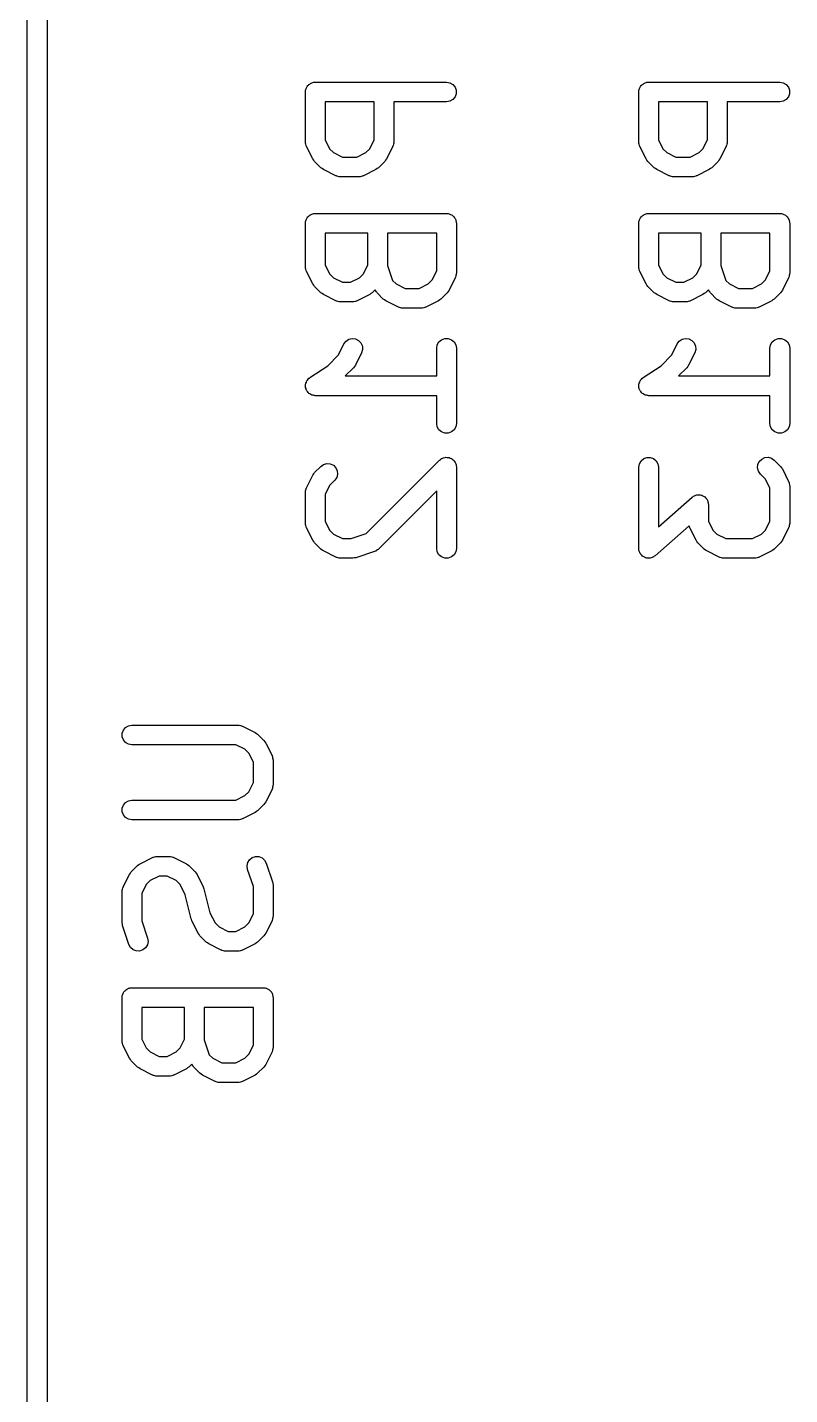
# Model space of a CAD drawing. Extents: x 25 to 326, y -201 to -21.
# Drawn here: x 27.86 to 33.67, y -44.4 to -33.99 of the extents above; entities that cross this region are included whole.
import ezdxf

# ---------------------------------------------------------------- set-up
doc = ezdxf.new("R2010")
doc.units = 0
doc.header["$MEASUREMENT"] = 0
doc.layers.add('BLACK', color=7, linetype='CONTINUOUS')

msp = doc.modelspace()

# ---------------------------------------------------------------- linework, layer by layer
at = {"layer": 'Black'}
for p, q in [((27.865, -52.067), (27.865, -29.207)), ((28.015, -29.282), (28.015, -51.992)), ((29.9855, -34.4647), (29.9878, -34.4585)), ((29.9855, -34.4713), (29.9855, -34.4647)), ((29.9878, -34.4585), (29.9889, -34.4521)), ((29.9889, -34.4521), (29.9922, -34.4464)), ((29.9922, -34.4464), (29.9944, -34.4402)), ((29.9944, -34.4402), (29.9986, -34.4352)), ((29.9986, -34.4352), (30.0019, -34.4295)), ((30.0019, -34.4295), (30.007, -34.4253)), ((30.007, -34.4253), (30.0112, -34.4203)), ((30.0112, -34.4203), (30.0169, -34.417)), ((30.0169, -34.417), (30.0219, -34.4128)), ((30.0219, -34.4128), (30.028, -34.4105)), ((30.028, -34.4105), (30.0337, -34.4072)), ((30.0337, -34.4072), (30.0402, -34.4061)), ((30.0402, -34.4061), (30.0464, -34.4039)), ((30.0464, -34.4039), (30.0529, -34.4039)), ((30.0529, -34.4039), (30.0594, -34.4027)), ((30.0594, -34.4027), (31.0594, -34.4027)), ((31.0594, -34.4027), (31.085, -34.4072)), ((31.085, -34.4072), (31.1076, -34.4203)), ((31.1076, -34.4203), (31.1243, -34.4402)), ((31.1243, -34.4402), (31.1332, -34.4647)), ((31.1332, -34.4647), (31.1332, -34.4907)), ((32.5255, -34.4647), (32.5278, -34.4585)), ((32.5255, -34.4713), (32.5255, -34.4647)), ((32.5278, -34.4585), (32.5289, -34.4521)), ((32.5289, -34.4521), (32.5322, -34.4464)), ((32.5322, -34.4464), (32.5344, -34.4402)), ((32.5344, -34.4402), (32.5386, -34.4352)), ((32.5386, -34.4352), (32.5419, -34.4295)), ((32.5419, -34.4295), (32.547, -34.4253)), ((32.547, -34.4253), (32.5512, -34.4203)), ((32.5512, -34.4203), (32.5569, -34.417)), ((32.5569, -34.417), (32.5619, -34.4128)), ((32.5619, -34.4128), (32.568, -34.4105)), ((32.568, -34.4105), (32.5737, -34.4072)), ((32.5737, -34.4072), (32.5802, -34.4061)), ((32.5802, -34.4061), (32.5864, -34.4039)), ((32.5864, -34.4039), (32.5929, -34.4039)), ((32.5929, -34.4039), (32.5994, -34.4027)), ((32.5994, -34.4027), (33.5994, -34.4027)), ((33.5994, -34.4027), (33.625, -34.4072)), ((33.625, -34.4072), (33.6476, -34.4203)), ((33.6476, -34.4203), (33.6643, -34.4402)), ((33.6643, -34.4402), (33.6732, -34.4647)), ((33.6732, -34.4647), (33.6732, -34.4907)), ((29.9844, -34.4777), (29.9855, -34.4713)), ((29.9844, -34.8587), (29.9844, -34.4777)), ((30.1344, -34.5527), (30.1344, -34.841)), ((30.5082, -34.5527), (30.1344, -34.5527)), ((30.5082, -34.841), (30.5082, -34.5527)), ((31.0594, -34.5527), (30.6582, -34.5527)), ((30.6582, -34.5527), (30.6582, -34.8587)), ((31.085, -34.5482), (31.0594, -34.5527)), ((31.1076, -34.5352), (31.085, -34.5482)), ((31.1243, -34.5152), (31.1076, -34.5352)), ((31.1332, -34.4907), (31.1243, -34.5152)), ((32.5244, -34.4777), (32.5255, -34.4713)), ((32.5244, -34.8587), (32.5244, -34.4777)), ((32.6744, -34.5527), (32.6744, -34.841)), ((33.0482, -34.5527), (32.6744, -34.5527)), ((33.0482, -34.841), (33.0482, -34.5527)), ((33.5994, -34.5527), (33.1982, -34.5527)), ((33.1982, -34.5527), (33.1982, -34.8587)), ((33.625, -34.5482), (33.5994, -34.5527)), ((33.6476, -34.5352), (33.625, -34.5482)), ((33.6643, -34.5152), (33.6476, -34.5352)), ((33.6732, -34.4907), (33.6643, -34.5152)), ((29.9851, -34.8629), (29.9844, -34.8587)), ((29.9849, -34.8672), (29.9851, -34.8629)), ((29.9874, -34.8757), (29.9849, -34.8672)), ((29.9889, -34.8843), (29.9874, -34.8757)), ((29.9911, -34.8881), (29.9889, -34.8843)), ((30.1344, -34.841), (30.1686, -34.9095)), ((30.4739, -34.9095), (30.5082, -34.841)), ((30.6537, -34.8843), (30.6515, -34.8881)), ((30.6552, -34.8757), (30.6537, -34.8843)), ((30.6577, -34.8672), (30.6552, -34.8757)), ((30.6582, -34.8587), (30.6574, -34.8629)), ((30.6574, -34.8629), (30.6577, -34.8672)), ((32.5251, -34.8629), (32.5244, -34.8587)), ((32.5249, -34.8672), (32.5251, -34.8629)), ((32.5274, -34.8757), (32.5249, -34.8672)), ((32.5289, -34.8843), (32.5274, -34.8757)), ((32.5311, -34.8881), (32.5289, -34.8843)), ((32.6744, -34.841), (32.7086, -34.9095)), ((33.0139, -34.9095), (33.0482, -34.841)), ((33.1937, -34.8843), (33.1915, -34.8881)), ((33.1952, -34.8757), (33.1937, -34.8843)), ((33.1977, -34.8672), (33.1952, -34.8757)), ((33.1982, -34.8587), (33.1974, -34.8629)), ((33.1974, -34.8629), (33.1977, -34.8672)), ((29.9923, -34.8922), (29.9911, -34.8881)), ((30.0399, -34.9874), (29.9923, -34.8922)), ((30.0471, -34.9971), (30.0399, -34.9874)), ((30.1686, -34.9095), (30.199, -34.9399)), ((30.199, -34.9399), (30.2676, -34.9741)), ((30.2676, -34.9741), (30.375, -34.9741)), ((30.375, -34.9741), (30.4435, -34.9399)), ((30.4435, -34.9399), (30.4739, -34.9095)), ((30.6027, -34.9874), (30.5955, -34.9971)), ((30.6503, -34.8922), (30.6027, -34.9874)), ((30.6515, -34.8881), (30.6503, -34.8922)), ((32.5323, -34.8922), (32.5311, -34.8881)), ((32.5799, -34.9874), (32.5323, -34.8922)), ((32.5871, -34.9971), (32.5799, -34.9874)), ((32.7086, -34.9095), (32.739, -34.9399)), ((32.739, -34.9399), (32.8076, -34.9741)), ((32.8076, -34.9741), (32.915, -34.9741)), ((32.915, -34.9741), (32.9835, -34.9399)), ((32.9835, -34.9399), (33.0139, -34.9095)), ((33.1427, -34.9874), (33.1355, -34.9971)), ((33.1903, -34.8922), (33.1427, -34.9874)), ((33.1915, -34.8881), (33.1903, -34.8922)), ((30.054, -35.0069), (30.0471, -34.9971)), ((30.1016, -35.0546), (30.054, -35.0069)), ((30.1114, -35.0614), (30.1016, -35.0546)), ((30.1211, -35.0686), (30.1114, -35.0614)), ((30.2163, -35.1162), (30.1211, -35.0686)), ((30.5215, -35.0686), (30.4263, -35.1162)), ((30.5312, -35.0614), (30.5215, -35.0686)), ((30.541, -35.0546), (30.5312, -35.0614)), ((30.5886, -35.0069), (30.541, -35.0546)), ((30.5955, -34.9971), (30.5886, -35.0069)), ((32.594, -35.0069), (32.5871, -34.9971)), ((32.6416, -35.0546), (32.594, -35.0069)), ((32.6514, -35.0614), (32.6416, -35.0546)), ((32.6611, -35.0686), (32.6514, -35.0614)), ((32.7563, -35.1162), (32.6611, -35.0686)), ((33.0615, -35.0686), (32.9663, -35.1162)), ((33.0712, -35.0614), (33.0615, -35.0686)), ((33.081, -35.0546), (33.0712, -35.0614)), ((33.1286, -35.0069), (33.081, -35.0546)), ((33.1355, -34.9971), (33.1286, -35.0069)), ((30.2205, -35.1175), (30.2163, -35.1162)), ((30.2242, -35.1196), (30.2205, -35.1175)), ((30.2329, -35.1211), (30.2242, -35.1196)), ((30.2413, -35.1237), (30.2329, -35.1211)), ((30.2456, -35.1234), (30.2413, -35.1237)), ((30.2499, -35.1241), (30.2456, -35.1234)), ((30.3927, -35.1241), (30.2499, -35.1241)), ((30.397, -35.1234), (30.3927, -35.1241)), ((30.4013, -35.1237), (30.397, -35.1234)), ((30.4097, -35.1211), (30.4013, -35.1237)), ((30.4184, -35.1196), (30.4097, -35.1211)), ((30.4221, -35.1175), (30.4184, -35.1196)), ((30.4263, -35.1162), (30.4221, -35.1175)), ((32.7605, -35.1175), (32.7563, -35.1162)), ((32.7642, -35.1196), (32.7605, -35.1175)), ((32.7729, -35.1211), (32.7642, -35.1196)), ((32.7813, -35.1237), (32.7729, -35.1211)), ((32.7856, -35.1234), (32.7813, -35.1237)), ((32.7899, -35.1241), (32.7856, -35.1234)), ((32.9327, -35.1241), (32.7899, -35.1241)), ((32.937, -35.1234), (32.9327, -35.1241)), ((32.9413, -35.1237), (32.937, -35.1234)), ((32.9497, -35.1211), (32.9413, -35.1237)), ((32.9584, -35.1196), (32.9497, -35.1211)), ((32.9621, -35.1175), (32.9584, -35.1196)), ((32.9663, -35.1162), (32.9621, -35.1175)), ((30.028, -35.4105), (30.0337, -35.4072)), ((30.0337, -35.4072), (30.0402, -35.4061)), ((30.0402, -35.4061), (30.0464, -35.4039)), ((30.0464, -35.4039), (30.0529, -35.4039)), ((30.0529, -35.4039), (30.0594, -35.4027)), ((30.0594, -35.4027), (31.0594, -35.4027)), ((31.0594, -35.4027), (31.0658, -35.4039)), ((31.0658, -35.4039), (31.0724, -35.4039)), ((31.0724, -35.4039), (31.0786, -35.4061)), ((31.0786, -35.4061), (31.085, -35.4072)), ((31.085, -35.4072), (31.0907, -35.4105)), ((32.568, -35.4105), (32.5737, -35.4072)), ((32.5737, -35.4072), (32.5802, -35.4061)), ((32.5802, -35.4061), (32.5864, -35.4039)), ((32.5864, -35.4039), (32.5929, -35.4039)), ((32.5929, -35.4039), (32.5994, -35.4027)), ((32.5994, -35.4027), (33.5994, -35.4027)), ((33.5994, -35.4027), (33.6058, -35.4039)), ((33.6058, -35.4039), (33.6124, -35.4039)), ((33.6124, -35.4039), (33.6186, -35.4061)), ((33.6186, -35.4061), (33.625, -35.4072)), ((33.625, -35.4072), (33.6307, -35.4105)), ((29.9844, -35.4777), (29.9855, -35.4713)), ((29.9844, -35.811), (29.9844, -35.4777)), ((29.9855, -35.4647), (29.9878, -35.4585)), ((29.9855, -35.4713), (29.9855, -35.4647)), ((29.9878, -35.4585), (29.9889, -35.4521)), ((29.9889, -35.4521), (29.9922, -35.4464)), ((29.9922, -35.4464), (29.9944, -35.4402)), ((29.9944, -35.4402), (29.9986, -35.4352)), ((29.9986, -35.4352), (30.0019, -35.4295)), ((30.0019, -35.4295), (30.007, -35.4253)), ((30.007, -35.4253), (30.0112, -35.4203)), ((30.0112, -35.4203), (30.0169, -35.417)), ((30.0169, -35.417), (30.0219, -35.4128)), ((30.0219, -35.4128), (30.028, -35.4105)), ((31.0907, -35.4105), (31.0969, -35.4128)), ((31.0969, -35.4128), (31.1019, -35.417)), ((31.1019, -35.417), (31.1076, -35.4203)), ((31.1076, -35.4203), (31.1118, -35.4253)), ((31.1118, -35.4253), (31.1168, -35.4295)), ((31.1168, -35.4295), (31.1201, -35.4352)), ((31.1201, -35.4352), (31.1243, -35.4402)), ((31.1243, -35.4402), (31.1266, -35.4464)), ((31.1266, -35.4464), (31.1299, -35.4521)), ((31.1299, -35.4521), (31.131, -35.4585)), ((31.131, -35.4585), (31.1332, -35.4647)), ((31.1332, -35.4647), (31.1332, -35.4713)), ((31.1332, -35.4713), (31.1344, -35.4777)), ((31.1344, -35.4777), (31.1344, -35.8587)), ((32.5244, -35.4777), (32.5255, -35.4713)), ((32.5244, -35.811), (32.5244, -35.4777)), ((32.5255, -35.4647), (32.5278, -35.4585)), ((32.5255, -35.4713), (32.5255, -35.4647)), ((32.5278, -35.4585), (32.5289, -35.4521)), ((32.5289, -35.4521), (32.5322, -35.4464)), ((32.5322, -35.4464), (32.5344, -35.4402)), ((32.5344, -35.4402), (32.5386, -35.4352)), ((32.5386, -35.4352), (32.5419, -35.4295)), ((32.5419, -35.4295), (32.547, -35.4253)), ((32.547, -35.4253), (32.5512, -35.4203)), ((32.5512, -35.4203), (32.5569, -35.417)), ((32.5569, -35.417), (32.5619, -35.4128)), ((32.5619, -35.4128), (32.568, -35.4105)), ((33.6307, -35.4105), (33.6369, -35.4128)), ((33.6369, -35.4128), (33.6419, -35.417)), ((33.6419, -35.417), (33.6476, -35.4203)), ((33.6476, -35.4203), (33.6518, -35.4253)), ((33.6518, -35.4253), (33.6568, -35.4295)), ((33.6568, -35.4295), (33.6601, -35.4352)), ((33.6601, -35.4352), (33.6643, -35.4402)), ((33.6643, -35.4402), (33.6666, -35.4464)), ((33.6666, -35.4464), (33.6699, -35.4521)), ((33.6699, -35.4521), (33.671, -35.4585)), ((33.671, -35.4585), (33.6732, -35.4647)), ((33.6732, -35.4647), (33.6732, -35.4713)), ((33.6732, -35.4713), (33.6744, -35.4777)), ((33.6744, -35.4777), (33.6744, -35.8587)), ((30.1344, -35.5527), (30.1344, -35.7933)), ((30.4606, -35.5527), (30.1344, -35.5527)), ((30.4606, -35.7933), (30.4606, -35.5527)), ((30.6106, -35.5527), (30.6106, -35.7989)), ((30.9844, -35.5527), (30.6106, -35.5527)), ((30.9844, -35.841), (30.9844, -35.5527)), ((32.6744, -35.5527), (32.6744, -35.7933)), ((33.0006, -35.5527), (32.6744, -35.5527)), ((33.0006, -35.7933), (33.0006, -35.5527)), ((33.1506, -35.5527), (33.1506, -35.7989)), ((33.5244, -35.5527), (33.1506, -35.5527)), ((33.5244, -35.841), (33.5244, -35.5527)), ((29.9851, -35.8153), (29.9844, -35.811)), ((29.9849, -35.8196), (29.9851, -35.8153)), ((29.9874, -35.828), (29.9849, -35.8196)), ((30.1344, -35.7933), (30.1686, -35.8619)), ((30.4263, -35.8619), (30.4606, -35.7933)), ((30.6106, -35.7989), (30.6487, -35.9134)), ((32.5251, -35.8153), (32.5244, -35.811)), ((32.5249, -35.8196), (32.5251, -35.8153)), ((32.5274, -35.828), (32.5249, -35.8196)), ((32.6744, -35.7933), (32.7086, -35.8619)), ((32.9663, -35.8619), (33.0006, -35.7933)), ((33.1506, -35.7989), (33.1887, -35.9134)), ((29.9889, -35.8367), (29.9874, -35.828)), ((29.9911, -35.8404), (29.9889, -35.8367)), ((29.9923, -35.8446), (29.9911, -35.8404)), ((30.0399, -35.9398), (29.9923, -35.8446)), ((30.1686, -35.8619), (30.199, -35.8923)), ((30.199, -35.8923), (30.2676, -35.9265)), ((30.2676, -35.9265), (30.3274, -35.9265)), ((30.3274, -35.9265), (30.3959, -35.8923)), ((30.3959, -35.8923), (30.4263, -35.8619)), ((30.6487, -35.9134), (30.6752, -35.9399)), ((30.9197, -35.9399), (30.9501, -35.9095)), ((30.9501, -35.9095), (30.9844, -35.841)), ((31.1265, -35.8922), (31.0788, -35.9874)), ((31.1277, -35.8881), (31.1265, -35.8922)), ((31.1299, -35.8843), (31.1277, -35.8881)), ((31.1314, -35.8757), (31.1299, -35.8843)), ((31.1339, -35.8672), (31.1314, -35.8757)), ((31.1344, -35.8587), (31.1336, -35.8629)), ((31.1336, -35.8629), (31.1339, -35.8672)), ((32.5289, -35.8367), (32.5274, -35.828)), ((32.5311, -35.8404), (32.5289, -35.8367)), ((32.5323, -35.8446), (32.5311, -35.8404)), ((32.5799, -35.9398), (32.5323, -35.8446)), ((32.7086, -35.8619), (32.739, -35.8923)), ((32.739, -35.8923), (32.8076, -35.9265)), ((32.8076, -35.9265), (32.8674, -35.9265)), ((32.8674, -35.9265), (32.9359, -35.8923)), ((32.9359, -35.8923), (32.9663, -35.8619)), ((33.1887, -35.9134), (33.2152, -35.9399)), ((33.4597, -35.9399), (33.4901, -35.9095)), ((33.4901, -35.9095), (33.5244, -35.841)), ((33.6665, -35.8922), (33.6188, -35.9874)), ((33.6677, -35.8881), (33.6665, -35.8922)), ((33.6699, -35.8843), (33.6677, -35.8881)), ((33.6714, -35.8757), (33.6699, -35.8843)), ((33.6739, -35.8672), (33.6714, -35.8757)), ((33.6744, -35.8587), (33.6736, -35.8629)), ((33.6736, -35.8629), (33.6739, -35.8672)), ((30.0471, -35.9495), (30.0399, -35.9398)), ((30.054, -35.9593), (30.0471, -35.9495)), ((30.1016, -36.0069), (30.054, -35.9593)), ((30.1114, -36.0138), (30.1016, -36.0069)), ((30.1211, -36.021), (30.1114, -36.0138)), ((30.2163, -36.0686), (30.1211, -36.021)), ((30.4739, -36.021), (30.3786, -36.0686)), ((30.4835, -36.0138), (30.4739, -36.021)), ((30.4934, -36.0069), (30.4835, -36.0138)), ((30.5151, -35.9852), (30.4934, -36.0069)), ((30.5152, -35.9856), (30.5151, -35.9852)), ((30.5203, -35.9928), (30.5152, -35.9856)), ((30.5244, -36.0005), (30.5203, -35.9928)), ((30.5277, -36.0034), (30.5244, -36.0005)), ((30.5302, -36.0069), (30.5277, -36.0034)), ((30.5778, -36.0546), (30.5302, -36.0069)), ((30.6752, -35.9399), (30.7438, -35.9741)), ((30.7438, -35.9741), (30.8512, -35.9741)), ((30.8512, -35.9741), (30.9197, -35.9399)), ((31.0648, -36.0069), (31.0172, -36.0546)), ((31.0717, -35.9971), (31.0648, -36.0069)), ((31.0788, -35.9874), (31.0717, -35.9971)), ((32.5871, -35.9495), (32.5799, -35.9398)), ((32.594, -35.9593), (32.5871, -35.9495)), ((32.6416, -36.0069), (32.594, -35.9593)), ((32.6514, -36.0138), (32.6416, -36.0069)), ((32.6611, -36.021), (32.6514, -36.0138)), ((32.7563, -36.0686), (32.6611, -36.021)), ((33.0139, -36.021), (32.9186, -36.0686)), ((33.0235, -36.0138), (33.0139, -36.021)), ((33.0334, -36.0069), (33.0235, -36.0138)), ((33.0551, -35.9852), (33.0334, -36.0069)), ((33.0552, -35.9856), (33.0551, -35.9852)), ((33.0603, -35.9928), (33.0552, -35.9856)), ((33.0644, -36.0005), (33.0603, -35.9928)), ((33.0677, -36.0034), (33.0644, -36.0005)), ((33.0702, -36.0069), (33.0677, -36.0034)), ((33.1178, -36.0546), (33.0702, -36.0069)), ((33.2152, -35.9399), (33.2838, -35.9741)), ((33.2838, -35.9741), (33.3912, -35.9741)), ((33.3912, -35.9741), (33.4597, -35.9399)), ((33.6048, -36.0069), (33.5572, -36.0546)), ((33.6117, -35.9971), (33.6048, -36.0069)), ((33.6188, -35.9874), (33.6117, -35.9971)), ((30.2205, -36.0698), (30.2163, -36.0686)), ((30.2242, -36.072), (30.2205, -36.0698)), ((30.2329, -36.0735), (30.2242, -36.072)), ((30.2413, -36.076), (30.2329, -36.0735)), ((30.2456, -36.0758), (30.2413, -36.076)), ((30.2499, -36.0765), (30.2456, -36.0758)), ((30.3451, -36.0765), (30.2499, -36.0765)), ((30.3494, -36.0758), (30.3451, -36.0765)), ((30.3537, -36.076), (30.3494, -36.0758)), ((30.3621, -36.0735), (30.3537, -36.076)), ((30.3707, -36.072), (30.3621, -36.0735)), ((30.3745, -36.0698), (30.3707, -36.072)), ((30.3786, -36.0686), (30.3745, -36.0698)), ((30.5876, -36.0614), (30.5778, -36.0546)), ((30.5973, -36.0686), (30.5876, -36.0614)), ((30.6925, -36.1162), (30.5973, -36.0686)), ((30.6967, -36.1175), (30.6925, -36.1162)), ((30.7004, -36.1196), (30.6967, -36.1175)), ((30.7091, -36.1211), (30.7004, -36.1196)), ((30.7175, -36.1237), (30.7091, -36.1211)), ((30.7218, -36.1234), (30.7175, -36.1237)), ((30.726, -36.1241), (30.7218, -36.1234)), ((30.8689, -36.1241), (30.726, -36.1241)), ((30.8732, -36.1234), (30.8689, -36.1241)), ((30.8775, -36.1237), (30.8732, -36.1234)), ((30.8859, -36.1211), (30.8775, -36.1237)), ((30.8946, -36.1196), (30.8859, -36.1211)), ((30.8983, -36.1175), (30.8946, -36.1196)), ((30.9024, -36.1162), (30.8983, -36.1175)), ((30.9977, -36.0686), (30.9024, -36.1162)), ((31.0073, -36.0614), (30.9977, -36.0686)), ((31.0172, -36.0546), (31.0073, -36.0614)), ((32.7605, -36.0698), (32.7563, -36.0686)), ((32.7642, -36.072), (32.7605, -36.0698)), ((32.7729, -36.0735), (32.7642, -36.072)), ((32.7813, -36.076), (32.7729, -36.0735)), ((32.7856, -36.0758), (32.7813, -36.076)), ((32.7899, -36.0765), (32.7856, -36.0758)), ((32.8851, -36.0765), (32.7899, -36.0765)), ((32.8894, -36.0758), (32.8851, -36.0765)), ((32.8937, -36.076), (32.8894, -36.0758)), ((32.9021, -36.0735), (32.8937, -36.076)), ((32.9107, -36.072), (32.9021, -36.0735)), ((32.9145, -36.0698), (32.9107, -36.072)), ((32.9186, -36.0686), (32.9145, -36.0698)), ((33.1276, -36.0614), (33.1178, -36.0546)), ((33.1373, -36.0686), (33.1276, -36.0614)), ((33.2325, -36.1162), (33.1373, -36.0686)), ((33.2367, -36.1175), (33.2325, -36.1162)), ((33.2404, -36.1196), (33.2367, -36.1175)), ((33.2491, -36.1211), (33.2404, -36.1196)), ((33.2575, -36.1237), (33.2491, -36.1211)), ((33.2618, -36.1234), (33.2575, -36.1237)), ((33.266, -36.1241), (33.2618, -36.1234)), ((33.4089, -36.1241), (33.266, -36.1241)), ((33.4132, -36.1234), (33.4089, -36.1241)), ((33.4175, -36.1237), (33.4132, -36.1234)), ((33.4259, -36.1211), (33.4175, -36.1237)), ((33.4346, -36.1196), (33.4259, -36.1211)), ((33.4383, -36.1175), (33.4346, -36.1196)), ((33.4424, -36.1162), (33.4383, -36.1175)), ((33.5377, -36.0686), (33.4424, -36.1162)), ((33.5473, -36.0614), (33.5377, -36.0686)), ((33.5572, -36.0546), (33.5473, -36.0614)), ((30.2358, -36.4809), (30.278, -36.3966)), ((30.278, -36.3966), (30.2935, -36.3756)), ((30.2935, -36.3756), (30.3153, -36.3613)), ((30.3153, -36.3613), (30.3406, -36.3552)), ((30.3406, -36.3552), (30.3665, -36.3582)), ((30.3665, -36.3582), (30.3898, -36.3699)), ((30.3898, -36.3699), (30.4077, -36.3888)), ((30.4077, -36.3888), (30.418, -36.4127)), ((30.4196, -36.4387), (30.4122, -36.4636)), ((30.418, -36.4127), (30.4196, -36.4387)), ((30.9844, -36.4301), (30.9889, -36.4044)), ((30.9844, -36.6408), (30.9844, -36.4301)), ((30.9889, -36.4044), (31.0019, -36.3819)), ((31.0019, -36.3819), (31.0219, -36.3651)), ((31.0219, -36.3651), (31.0464, -36.3562)), ((31.0464, -36.3562), (31.0724, -36.3562)), ((31.0724, -36.3562), (31.0969, -36.3651)), ((31.0969, -36.3651), (31.1168, -36.3819)), ((31.1168, -36.3819), (31.1299, -36.4044)), ((31.1299, -36.4044), (31.1344, -36.4301)), ((31.1344, -36.4301), (31.1344, -37.0015)), ((32.7758, -36.4809), (32.818, -36.3966)), ((32.818, -36.3966), (32.8335, -36.3756)), ((32.8335, -36.3756), (32.8553, -36.3613)), ((32.8553, -36.3613), (32.8806, -36.3552)), ((32.8806, -36.3552), (32.9065, -36.3582)), ((32.9065, -36.3582), (32.9298, -36.3699)), ((32.9298, -36.3699), (32.9477, -36.3888)), ((32.9477, -36.3888), (32.958, -36.4127)), ((32.9596, -36.4387), (32.9522, -36.4636)), ((32.958, -36.4127), (32.9596, -36.4387)), ((33.5244, -36.4301), (33.5289, -36.4044)), ((33.5244, -36.6408), (33.5244, -36.4301)), ((33.5289, -36.4044), (33.5419, -36.3819)), ((33.5419, -36.3819), (33.5619, -36.3651)), ((33.5619, -36.3651), (33.5864, -36.3562)), ((33.5864, -36.3562), (33.6124, -36.3562)), ((33.6124, -36.3562), (33.6369, -36.3651)), ((33.6369, -36.3651), (33.6568, -36.3819)), ((33.6568, -36.3819), (33.6699, -36.4044)), ((33.6699, -36.4044), (33.6744, -36.4301)), ((33.6744, -36.4301), (33.6744, -37.0015)), ((30.1545, -36.5623), (30.2358, -36.4809)), ((30.4122, -36.4636), (30.3646, -36.5589)), ((32.6945, -36.5623), (32.7758, -36.4809)), ((32.9522, -36.4636), (32.9046, -36.5589)), ((30.0112, -36.6584), (30.0148, -36.6563)), ((30.0148, -36.6563), (30.0178, -36.6534)), ((30.0178, -36.6534), (30.1545, -36.5623)), ((30.3505, -36.5784), (30.2881, -36.6408)), ((30.2881, -36.6408), (30.9844, -36.6408)), ((30.3574, -36.5685), (30.3505, -36.5784)), ((30.3646, -36.5589), (30.3574, -36.5685)), ((32.5512, -36.6584), (32.5548, -36.6563)), ((32.5548, -36.6563), (32.5578, -36.6534)), ((32.5578, -36.6534), (32.6945, -36.5623)), ((32.8905, -36.5784), (32.8281, -36.6408)), ((32.8281, -36.6408), (33.5244, -36.6408)), ((32.8974, -36.5685), (32.8905, -36.5784)), ((32.9046, -36.5589), (32.8974, -36.5685)), ((29.9845, -36.7206), (29.9855, -36.7117)), ((29.9855, -36.7247), (29.9845, -36.7206)), ((29.9855, -36.7028), (29.9869, -36.6989)), ((29.9855, -36.7117), (29.9855, -36.7028)), ((29.9855, -36.7288), (29.9855, -36.7247)), ((29.9886, -36.7372), (29.9855, -36.7288)), ((29.9869, -36.6989), (29.9874, -36.6947)), ((29.9874, -36.6947), (29.9914, -36.6867)), ((29.9907, -36.7459), (29.9886, -36.7372)), ((29.993, -36.7494), (29.9907, -36.7459)), ((29.9914, -36.6867), (29.9944, -36.6783)), ((29.9944, -36.7533), (29.993, -36.7494)), ((29.9944, -36.6783), (29.9971, -36.6751)), ((30.0002, -36.7602), (29.9944, -36.7533)), ((29.9971, -36.6751), (29.9989, -36.6714)), ((29.9989, -36.6714), (30.0054, -36.6652)), ((30.0051, -36.7676), (30.0002, -36.7602)), ((30.0054, -36.6652), (30.0112, -36.6584)), ((32.5245, -36.7206), (32.5255, -36.7117)), ((32.5255, -36.7247), (32.5245, -36.7206)), ((32.5255, -36.7028), (32.5269, -36.6989)), ((32.5255, -36.7117), (32.5255, -36.7028)), ((32.5255, -36.7288), (32.5255, -36.7247)), ((32.5286, -36.7372), (32.5255, -36.7288)), ((32.5269, -36.6989), (32.5274, -36.6947)), ((32.5274, -36.6947), (32.5314, -36.6867)), ((32.5307, -36.7459), (32.5286, -36.7372)), ((32.533, -36.7494), (32.5307, -36.7459)), ((32.5314, -36.6867), (32.5344, -36.6783)), ((32.5344, -36.7533), (32.533, -36.7494)), ((32.5344, -36.6783), (32.5371, -36.6751)), ((32.5402, -36.7602), (32.5344, -36.7533)), ((32.5371, -36.6751), (32.5389, -36.6714)), ((32.5389, -36.6714), (32.5454, -36.6652)), ((32.5451, -36.7676), (32.5402, -36.7602)), ((32.5454, -36.6652), (32.5512, -36.6584)), ((30.0085, -36.7701), (30.0051, -36.7676)), ((30.0112, -36.7733), (30.0085, -36.7701)), ((30.0189, -36.7777), (30.0112, -36.7733)), ((30.0261, -36.783), (30.0189, -36.7777)), ((30.0301, -36.7842), (30.0261, -36.783)), ((30.0337, -36.7863), (30.0301, -36.7842)), ((30.0425, -36.7878), (30.0337, -36.7863)), ((30.0511, -36.7904), (30.0425, -36.7878)), ((30.0553, -36.7901), (30.0511, -36.7904)), ((30.0594, -36.7908), (30.0553, -36.7901)), ((30.9844, -36.7908), (30.0594, -36.7908)), ((30.9844, -37.0015), (30.9844, -36.7908)), ((32.5485, -36.7701), (32.5451, -36.7676)), ((32.5512, -36.7733), (32.5485, -36.7701)), ((32.5589, -36.7777), (32.5512, -36.7733)), ((32.5661, -36.783), (32.5589, -36.7777)), ((32.5701, -36.7842), (32.5661, -36.783)), ((32.5737, -36.7863), (32.5701, -36.7842)), ((32.5825, -36.7878), (32.5737, -36.7863)), ((32.5911, -36.7904), (32.5825, -36.7878)), ((32.5953, -36.7901), (32.5911, -36.7904)), ((32.5994, -36.7908), (32.5953, -36.7901)), ((33.5244, -36.7908), (32.5994, -36.7908)), ((33.5244, -37.0015), (33.5244, -36.7908)), ((30.9889, -37.0272), (30.9844, -37.0015)), ((31.0019, -37.0497), (30.9889, -37.0272)), ((31.0219, -37.0665), (31.0019, -37.0497)), ((31.0464, -37.0754), (31.0219, -37.0665)), ((31.0969, -37.0665), (31.0724, -37.0754)), ((31.1168, -37.0497), (31.0969, -37.0665)), ((31.1299, -37.0272), (31.1168, -37.0497)), ((31.1344, -37.0015), (31.1299, -37.0272)), ((33.5289, -37.0272), (33.5244, -37.0015)), ((33.5419, -37.0497), (33.5289, -37.0272)), ((33.5619, -37.0665), (33.5419, -37.0497)), ((33.5864, -37.0754), (33.5619, -37.0665)), ((33.6369, -37.0665), (33.6124, -37.0754)), ((33.6568, -37.0497), (33.6369, -37.0665)), ((33.6699, -37.0272), (33.6568, -37.0497)), ((33.6744, -37.0015), (33.6699, -37.0272)), ((31.0724, -37.0754), (31.0464, -37.0754)), ((33.6124, -37.0754), (33.5864, -37.0754)), ((30.4474, -37.8407), (31.0063, -37.2818)), ((31.0063, -37.2818), (31.0144, -37.2762)), ((31.0144, -37.2762), (31.0219, -37.2699)), ((31.0219, -37.2699), (31.025, -37.2688)), ((31.025, -37.2688), (31.0277, -37.2669)), ((31.0277, -37.2669), (31.0372, -37.2643)), ((31.0372, -37.2643), (31.0464, -37.261)), ((31.0464, -37.261), (31.0497, -37.261)), ((31.0497, -37.261), (31.0528, -37.2601)), ((31.0528, -37.2601), (31.0626, -37.261)), ((31.0626, -37.261), (31.0724, -37.261)), ((31.0724, -37.261), (31.0755, -37.2621)), ((31.0755, -37.2621), (31.0788, -37.2624)), ((31.0788, -37.2624), (31.0877, -37.2666)), ((31.0877, -37.2666), (31.0969, -37.2699)), ((31.0969, -37.2699), (31.0994, -37.272)), ((31.0994, -37.272), (31.1024, -37.2734)), ((31.1024, -37.2734), (31.1093, -37.2804)), ((31.1093, -37.2804), (31.1168, -37.2866)), ((32.5419, -37.2866), (32.5619, -37.2699)), ((32.5619, -37.2699), (32.5864, -37.261)), ((32.5864, -37.261), (32.6124, -37.261)), ((32.6124, -37.261), (32.6369, -37.2699)), ((32.6369, -37.2699), (32.6568, -37.2866)), ((33.4427, -37.2918), (33.4611, -37.2734)), ((33.4611, -37.2734), (33.4847, -37.2624)), ((33.4847, -37.2624), (33.5107, -37.2601)), ((33.5107, -37.2601), (33.5358, -37.2669)), ((33.5358, -37.2669), (33.5572, -37.2818)), ((33.5572, -37.2818), (33.6048, -37.3294)), ((30.0471, -37.3869), (30.054, -37.3771)), ((30.054, -37.3771), (30.1016, -37.3294)), ((30.1016, -37.3294), (30.1229, -37.3145)), ((30.1229, -37.3145), (30.1481, -37.3078)), ((30.1481, -37.3078), (30.174, -37.31)), ((30.174, -37.31), (30.1976, -37.321)), ((30.1976, -37.321), (30.2161, -37.3395)), ((30.2161, -37.3395), (30.2271, -37.3631)), ((30.2271, -37.3631), (30.2293, -37.389)), ((31.1168, -37.2866), (31.1185, -37.2895)), ((31.1185, -37.2895), (31.1208, -37.2918)), ((31.1208, -37.2918), (31.125, -37.3007)), ((31.125, -37.3007), (31.1299, -37.3092)), ((31.1299, -37.3092), (31.1304, -37.3125)), ((31.1304, -37.3125), (31.1318, -37.3154)), ((31.1318, -37.3154), (31.1327, -37.3252)), ((31.1327, -37.3252), (31.1344, -37.3349)), ((31.1344, -37.3349), (31.1344, -37.9539)), ((32.5244, -37.3349), (32.5289, -37.3092)), ((32.5244, -37.9539), (32.5244, -37.3349)), ((32.5289, -37.3092), (32.5419, -37.2866)), ((32.6568, -37.2866), (32.6699, -37.3092)), ((32.6699, -37.3092), (32.6744, -37.3349)), ((32.6744, -37.3349), (32.6744, -37.7886)), ((33.4294, -37.3414), (33.4317, -37.3154)), ((33.4362, -37.3666), (33.4294, -37.3414)), ((33.4317, -37.3154), (33.4427, -37.2918)), ((33.4511, -37.3879), (33.4362, -37.3666)), ((33.6048, -37.3294), (33.6117, -37.3393)), ((33.6117, -37.3393), (33.6188, -37.3489)), ((33.6188, -37.3489), (33.6665, -37.4442)), ((29.9923, -37.4918), (30.0399, -37.3966)), ((30.0399, -37.3966), (30.0471, -37.3869)), ((30.1686, -37.4745), (30.1344, -37.543)), ((30.2077, -37.4355), (30.1686, -37.4745)), ((30.2226, -37.4142), (30.2077, -37.4355)), ((30.2293, -37.389), (30.2226, -37.4142)), ((33.4901, -37.4269), (33.4511, -37.3879)), ((33.5244, -37.4954), (33.4901, -37.4269)), ((33.6665, -37.4442), (33.6677, -37.4483)), ((33.6677, -37.4483), (33.6699, -37.4521)), ((33.6699, -37.4521), (33.6714, -37.4607)), ((33.6714, -37.4607), (33.6739, -37.4691)), ((33.6739, -37.4691), (33.6736, -37.4735)), ((33.6736, -37.4735), (33.6744, -37.4777)), ((33.6744, -37.4777), (33.6744, -37.7634)), ((29.9844, -37.5253), (29.9851, -37.5211)), ((29.9844, -37.7634), (29.9844, -37.5253)), ((29.9849, -37.5168), (29.9874, -37.5083)), ((29.9851, -37.5211), (29.9849, -37.5168)), ((29.9874, -37.5083), (29.9889, -37.4997)), ((29.9889, -37.4997), (29.9911, -37.4959)), ((29.9911, -37.4959), (29.9923, -37.4918)), ((30.1344, -37.543), (30.1344, -37.7457)), ((30.9844, -37.5159), (30.541, -37.9593)), ((30.9844, -37.9539), (30.9844, -37.5159)), ((32.6744, -37.7886), (32.9309, -37.5641)), ((32.9309, -37.5641), (32.9372, -37.5603)), ((32.9372, -37.5603), (32.9428, -37.5556)), ((32.9428, -37.5556), (32.9483, -37.5536)), ((32.9483, -37.5536), (32.9532, -37.5506)), ((32.9532, -37.5506), (32.9604, -37.5492)), ((32.9604, -37.5492), (32.9673, -37.5467)), ((32.9673, -37.5467), (32.9731, -37.5467)), ((32.9731, -37.5467), (32.9788, -37.5456)), ((32.9788, -37.5456), (32.986, -37.5467)), ((32.986, -37.5467), (32.9934, -37.5467)), ((32.9934, -37.5467), (32.9988, -37.5487)), ((32.9988, -37.5487), (33.0045, -37.5496)), ((33.0045, -37.5496), (33.0109, -37.5531)), ((33.0109, -37.5531), (33.0178, -37.5556)), ((33.0178, -37.5556), (33.0223, -37.5593)), ((33.0223, -37.5593), (33.0273, -37.5621)), ((33.0273, -37.5621), (33.0322, -37.5677)), ((33.0322, -37.5677), (33.0378, -37.5724)), ((33.0378, -37.5724), (33.0407, -37.5774)), ((33.0407, -37.5774), (33.0445, -37.5817)), ((33.0445, -37.5817), (33.0471, -37.5886)), ((33.0471, -37.5886), (33.0508, -37.5949)), ((33.5244, -37.7457), (33.5244, -37.4954)), ((33.0508, -37.5949), (33.0518, -37.6006)), ((33.0518, -37.6006), (33.0539, -37.606)), ((33.0539, -37.606), (33.0541, -37.6134)), ((33.0541, -37.6134), (33.0553, -37.6206)), ((33.0553, -37.6206), (33.0553, -37.7457)), ((29.9851, -37.7677), (29.9844, -37.7634)), ((29.9849, -37.772), (29.9851, -37.7677)), ((29.9874, -37.7804), (29.9849, -37.772)), ((29.9889, -37.7891), (29.9874, -37.7804)), ((29.9911, -37.7928), (29.9889, -37.7891)), ((29.9923, -37.797), (29.9911, -37.7928)), ((30.0399, -37.8922), (29.9923, -37.797)), ((30.1344, -37.7457), (30.1686, -37.8142)), ((32.9088, -37.7829), (32.6488, -38.0103)), ((32.9099, -37.7891), (32.9088, -37.7829)), ((32.912, -37.7928), (32.9099, -37.7891)), ((32.9133, -37.797), (32.912, -37.7928)), ((32.9609, -37.8922), (32.9133, -37.797)), ((33.0553, -37.7457), (33.0896, -37.8142)), ((33.4901, -37.8142), (33.5244, -37.7457)), ((33.6665, -37.797), (33.6188, -37.8922)), ((33.6677, -37.7928), (33.6665, -37.797)), ((33.6699, -37.7891), (33.6677, -37.7928)), ((33.6714, -37.7804), (33.6699, -37.7891)), ((33.6739, -37.772), (33.6714, -37.7804)), ((33.6744, -37.7634), (33.6736, -37.7677)), ((33.6736, -37.7677), (33.6739, -37.772)), ((30.0471, -37.9019), (30.0399, -37.8922)), ((30.054, -37.9117), (30.0471, -37.9019)), ((30.1686, -37.8142), (30.199, -37.8446)), ((30.199, -37.8446), (30.2676, -37.8789)), ((30.2676, -37.8789), (30.3329, -37.8789)), ((30.3329, -37.8789), (30.4474, -37.8407)), ((32.968, -37.9019), (32.9609, -37.8922)), ((32.9749, -37.9117), (32.968, -37.9019)), ((33.0896, -37.8142), (33.12, -37.8446)), ((33.12, -37.8446), (33.1885, -37.8789)), ((33.1885, -37.8789), (33.3912, -37.8789)), ((33.3912, -37.8789), (33.4597, -37.8446)), ((33.4597, -37.8446), (33.4901, -37.8142)), ((33.6117, -37.9019), (33.6048, -37.9117)), ((33.6188, -37.8922), (33.6117, -37.9019)), ((30.1016, -37.9593), (30.054, -37.9117)), ((30.1114, -37.9662), (30.1016, -37.9593)), ((30.1211, -37.9734), (30.1114, -37.9662)), ((30.2163, -38.021), (30.1211, -37.9734)), ((30.5117, -37.9774), (30.3688, -38.0251)), ((30.5155, -37.9754), (30.5117, -37.9774)), ((30.5196, -37.9743), (30.5155, -37.9754)), ((30.5268, -37.9692), (30.5196, -37.9743)), ((30.5346, -37.965), (30.5268, -37.9692)), ((30.5374, -37.9618), (30.5346, -37.965)), ((30.541, -37.9593), (30.5374, -37.9618)), ((30.9889, -37.9796), (30.9844, -37.9539)), ((31.0019, -38.0021), (30.9889, -37.9796)), ((31.0219, -38.0189), (31.0019, -38.0021)), ((31.1168, -38.0021), (31.0969, -38.0189)), ((31.1299, -37.9796), (31.1168, -38.0021)), ((31.1344, -37.9539), (31.1299, -37.9796)), ((32.5257, -37.9611), (32.5244, -37.9539)), ((32.5258, -37.9685), (32.5257, -37.9611)), ((32.5279, -37.9739), (32.5258, -37.9685)), ((32.5289, -37.9796), (32.5279, -37.9739)), ((32.5326, -37.9859), (32.5289, -37.9796)), ((32.5352, -37.9927), (32.5326, -37.9859)), ((32.539, -37.9971), (32.5352, -37.9927)), ((32.5419, -38.0021), (32.539, -37.9971)), ((32.5475, -38.0068), (32.5419, -38.0021)), ((32.5524, -38.0123), (32.5475, -38.0068)), ((32.6488, -38.0103), (32.6425, -38.0141)), ((33.0225, -37.9593), (32.9749, -37.9117)), ((33.0324, -37.9662), (33.0225, -37.9593)), ((33.042, -37.9734), (33.0324, -37.9662)), ((33.1373, -38.021), (33.042, -37.9734)), ((33.5377, -37.9734), (33.4424, -38.021)), ((33.5473, -37.9662), (33.5377, -37.9734)), ((33.5572, -37.9593), (33.5473, -37.9662)), ((33.6048, -37.9117), (33.5572, -37.9593)), ((30.2205, -38.0222), (30.2163, -38.021)), ((30.2242, -38.0244), (30.2205, -38.0222)), ((30.2329, -38.0259), (30.2242, -38.0244)), ((30.2413, -38.0284), (30.2329, -38.0259)), ((30.2456, -38.0282), (30.2413, -38.0284)), ((30.2499, -38.0289), (30.2456, -38.0282)), ((30.3451, -38.0289), (30.2499, -38.0289)), ((30.3569, -38.0268), (30.3451, -38.0289)), ((30.3688, -38.0251), (30.3569, -38.0268)), ((31.0464, -38.0278), (31.0219, -38.0189)), ((31.0724, -38.0278), (31.0464, -38.0278)), ((31.0969, -38.0189), (31.0724, -38.0278)), ((32.5574, -38.0151), (32.5524, -38.0123)), ((32.5619, -38.0189), (32.5574, -38.0151)), ((32.5688, -38.0214), (32.5619, -38.0189)), ((32.5752, -38.0249), (32.5688, -38.0214)), ((32.5809, -38.0258), (32.5752, -38.0249)), ((32.5864, -38.0278), (32.5809, -38.0258)), ((32.5937, -38.0278), (32.5864, -38.0278)), ((32.6009, -38.0289), (32.5937, -38.0278)), ((32.6066, -38.0278), (32.6009, -38.0289)), ((32.6124, -38.0278), (32.6066, -38.0278)), ((32.6193, -38.0253), (32.6124, -38.0278)), ((32.6265, -38.0238), (32.6193, -38.0253)), ((32.6314, -38.0208), (32.6265, -38.0238)), ((32.6369, -38.0189), (32.6314, -38.0208)), ((32.6425, -38.0141), (32.6369, -38.0189)), ((33.1414, -38.0222), (33.1373, -38.021)), ((33.1452, -38.0244), (33.1414, -38.0222)), ((33.1538, -38.0259), (33.1452, -38.0244)), ((33.1622, -38.0284), (33.1538, -38.0259)), ((33.1666, -38.0282), (33.1622, -38.0284)), ((33.1708, -38.0289), (33.1666, -38.0282)), ((33.4089, -38.0289), (33.1708, -38.0289)), ((33.4132, -38.0282), (33.4089, -38.0289)), ((33.4175, -38.0284), (33.4132, -38.0282)), ((33.4259, -38.0259), (33.4175, -38.0284)), ((33.4346, -38.0244), (33.4259, -38.0259)), ((33.4383, -38.0222), (33.4346, -38.0244)), ((33.4424, -38.021), (33.4383, -38.0222)), ((28.5885, -39.3621), (28.5974, -39.3376)), ((28.5885, -39.3881), (28.5885, -39.3621)), ((28.5974, -39.3376), (28.6142, -39.3176)), ((28.6142, -39.3176), (28.6367, -39.3046)), ((28.6367, -39.3046), (28.6624, -39.3001)), ((28.6624, -39.3001), (29.4719, -39.3001)), ((29.4719, -39.3001), (29.4762, -39.3008)), ((29.4762, -39.3008), (29.4805, -39.3006)), ((29.4805, -39.3006), (29.4889, -39.3031)), ((29.4889, -39.3031), (29.4976, -39.3046)), ((29.4976, -39.3046), (29.5013, -39.3068)), ((29.5013, -39.3068), (29.5054, -39.308)), ((29.5054, -39.308), (29.6007, -39.3556)), ((29.6007, -39.3556), (29.6103, -39.3628)), ((29.6103, -39.3628), (29.6202, -39.3697)), ((28.5974, -39.4126), (28.5885, -39.3881)), ((28.6142, -39.4325), (28.5974, -39.4126)), ((28.6367, -39.4456), (28.6142, -39.4325)), ((28.6624, -39.4501), (28.6367, -39.4456)), ((29.4542, -39.4501), (28.6624, -39.4501)), ((29.5227, -39.4844), (29.4542, -39.4501)), ((29.6202, -39.3697), (29.6678, -39.4173)), ((29.6678, -39.4173), (29.6747, -39.4271)), ((29.6747, -39.4271), (29.6818, -39.4368)), ((29.6818, -39.4368), (29.7295, -39.532)), ((29.5531, -39.5148), (29.5227, -39.4844)), ((29.5874, -39.5833), (29.5531, -39.5148)), ((29.7295, -39.532), (29.7307, -39.5362)), ((29.7307, -39.5362), (29.7329, -39.5399)), ((29.7329, -39.5399), (29.7344, -39.5486)), ((29.7344, -39.5486), (29.7369, -39.557)), ((29.7369, -39.557), (29.7366, -39.5613)), ((29.7366, -39.5613), (29.7374, -39.5656)), ((29.7374, -39.5656), (29.7374, -39.756)), ((29.5874, -39.7383), (29.5874, -39.5833)), ((29.5531, -39.8069), (29.5874, -39.7383)), ((29.7329, -39.7817), (29.7307, -39.7854)), ((29.7344, -39.773), (29.7329, -39.7817)), ((29.7369, -39.7646), (29.7344, -39.773)), ((29.7374, -39.756), (29.7366, -39.7603)), ((29.7366, -39.7603), (29.7369, -39.7646)), ((28.6142, -39.8891), (28.6367, -39.876)), ((28.6367, -39.876), (28.6624, -39.8715)), ((28.6624, -39.8715), (29.4542, -39.8715)), ((29.4542, -39.8715), (29.5227, -39.8373)), ((29.5227, -39.8373), (29.5531, -39.8069)), ((29.6818, -39.8848), (29.6747, -39.8945)), ((29.7295, -39.7896), (29.6818, -39.8848)), ((29.7307, -39.7854), (29.7295, -39.7896)), ((28.5885, -39.9335), (28.5974, -39.909)), ((28.5885, -39.9595), (28.5885, -39.9335)), ((28.5974, -39.984), (28.5885, -39.9595)), ((28.5974, -39.909), (28.6142, -39.8891)), ((28.6142, -40.004), (28.5974, -39.984)), ((29.6007, -39.966), (29.5054, -40.0136)), ((29.6103, -39.9588), (29.6007, -39.966)), ((29.6202, -39.9519), (29.6103, -39.9588)), ((29.6678, -39.9043), (29.6202, -39.9519)), ((29.6747, -39.8945), (29.6678, -39.9043)), ((28.6367, -40.017), (28.6142, -40.004)), ((28.6624, -40.0215), (28.6367, -40.017)), ((29.4719, -40.0215), (28.6624, -40.0215)), ((29.4762, -40.0208), (29.4719, -40.0215)), ((29.4805, -40.021), (29.4762, -40.0208)), ((29.4889, -40.0185), (29.4805, -40.021)), ((29.4976, -40.017), (29.4889, -40.0185)), ((29.5013, -40.0148), (29.4976, -40.017)), ((29.5054, -40.0136), (29.5013, -40.0148)), ((28.8359, -40.3031), (28.8443, -40.3006)), ((28.8443, -40.3006), (28.8486, -40.3008)), ((28.8486, -40.3008), (28.8529, -40.3001)), ((28.8529, -40.3001), (28.9481, -40.3001)), ((28.9481, -40.3001), (28.9524, -40.3008)), ((28.9524, -40.3008), (28.9567, -40.3006)), ((28.9567, -40.3006), (28.9651, -40.3031)), ((29.579, -40.3091), (29.6038, -40.3009)), ((29.6038, -40.3009), (29.6298, -40.3016)), ((29.6298, -40.3016), (29.654, -40.3112)), ((28.657, -40.4173), (28.7046, -40.3697)), ((28.7046, -40.3697), (28.7144, -40.3628)), ((28.7144, -40.3628), (28.7241, -40.3556)), ((28.7241, -40.3556), (28.8193, -40.308)), ((28.8193, -40.308), (28.8235, -40.3068)), ((28.8235, -40.3068), (28.8272, -40.3046)), ((28.8272, -40.3046), (28.8359, -40.3031)), ((28.9651, -40.3031), (28.9737, -40.3046)), ((28.9737, -40.3046), (28.9775, -40.3068)), ((28.9775, -40.3068), (28.9816, -40.308)), ((28.9816, -40.308), (29.0769, -40.3556)), ((29.0769, -40.3556), (29.0865, -40.3628)), ((29.0865, -40.3628), (29.0964, -40.3697)), ((29.0964, -40.3697), (29.144, -40.4173)), ((29.5398, -40.373), (29.545, -40.3475)), ((29.5436, -40.3988), (29.5398, -40.373)), ((29.5874, -40.5301), (29.5436, -40.3988)), ((29.545, -40.3475), (29.5586, -40.3253)), ((29.5586, -40.3253), (29.579, -40.3091)), ((29.654, -40.3112), (29.6735, -40.3285)), ((29.6735, -40.3285), (29.6859, -40.3514)), ((29.6859, -40.3514), (29.7335, -40.4942)), ((28.5953, -40.532), (28.6429, -40.4368)), ((28.6429, -40.4368), (28.6501, -40.4271)), ((28.6501, -40.4271), (28.657, -40.4173)), ((28.802, -40.4844), (28.7716, -40.5148)), ((28.8706, -40.4501), (28.802, -40.4844)), ((28.9304, -40.4501), (28.8706, -40.4501)), ((28.9989, -40.4844), (28.9304, -40.4501)), ((29.0293, -40.5148), (28.9989, -40.4844)), ((29.144, -40.4173), (29.1509, -40.4271)), ((29.1509, -40.4271), (29.158, -40.4368)), ((29.158, -40.4368), (29.2057, -40.532)), ((29.7335, -40.4942), (29.7353, -40.5061)), ((29.7353, -40.5061), (29.7374, -40.518)), ((28.5874, -40.5656), (28.5881, -40.5613)), ((28.5874, -40.8037), (28.5874, -40.5656)), ((28.5879, -40.557), (28.5904, -40.5486)), ((28.5881, -40.5613), (28.5879, -40.557)), ((28.5904, -40.5486), (28.5919, -40.5399)), ((28.5919, -40.5399), (28.5941, -40.5362)), ((28.5941, -40.5362), (28.5953, -40.532)), ((28.7716, -40.5148), (28.7374, -40.5833)), ((28.7374, -40.5833), (28.7374, -40.7915)), ((29.0678, -40.5917), (29.0293, -40.5148)), ((29.1134, -40.7742), (29.0678, -40.5917)), ((29.2057, -40.532), (29.208, -40.5399)), ((29.208, -40.5399), (29.2113, -40.5474)), ((29.2113, -40.5474), (29.257, -40.7299)), ((29.5874, -40.7383), (29.5874, -40.5301)), ((29.7374, -40.518), (29.7374, -40.756)), ((28.5895, -40.8155), (28.5874, -40.8037)), ((28.5912, -40.8274), (28.5895, -40.8155)), ((28.7374, -40.7915), (28.7812, -40.9228)), ((29.1168, -40.7817), (29.1134, -40.7742)), ((29.1191, -40.7896), (29.1168, -40.7817)), ((29.1667, -40.8848), (29.1191, -40.7896)), ((29.257, -40.7299), (29.2954, -40.8069)), ((29.2954, -40.8069), (29.3259, -40.8373)), ((29.5227, -40.8373), (29.5531, -40.8069)), ((29.5531, -40.8069), (29.5874, -40.7383)), ((29.7295, -40.7896), (29.6818, -40.8848)), ((29.7307, -40.7854), (29.7295, -40.7896)), ((29.7329, -40.7817), (29.7307, -40.7854)), ((29.7344, -40.773), (29.7329, -40.7817)), ((29.7369, -40.7646), (29.7344, -40.773)), ((29.7374, -40.756), (29.7366, -40.7603)), ((29.7366, -40.7603), (29.7369, -40.7646)), ((28.6388, -40.9702), (28.5912, -40.8274)), ((28.7812, -40.9228), (28.785, -40.9486)), ((29.1739, -40.8945), (29.1667, -40.8848)), ((29.1808, -40.9043), (29.1739, -40.8945)), ((29.2284, -40.9519), (29.1808, -40.9043)), ((29.3259, -40.8373), (29.3944, -40.8715)), ((29.3944, -40.8715), (29.4542, -40.8715)), ((29.4542, -40.8715), (29.5227, -40.8373)), ((29.6678, -40.9043), (29.6202, -40.9519)), ((29.6747, -40.8945), (29.6678, -40.9043)), ((29.6818, -40.8848), (29.6747, -40.8945)), ((28.6513, -40.9931), (28.6388, -40.9702)), ((28.6707, -41.0104), (28.6513, -40.9931)), ((28.695, -41.02), (28.6707, -41.0104)), ((28.721, -41.0207), (28.695, -41.02)), ((28.7457, -41.0125), (28.721, -41.0207)), ((28.7661, -40.9963), (28.7457, -41.0125)), ((28.7797, -40.9741), (28.7661, -40.9963)), ((28.785, -40.9486), (28.7797, -40.9741)), ((29.2382, -40.9588), (29.2284, -40.9519)), ((29.2479, -40.966), (29.2382, -40.9588)), ((29.3431, -41.0136), (29.2479, -40.966)), ((29.3473, -41.0148), (29.3431, -41.0136)), ((29.351, -41.017), (29.3473, -41.0148)), ((29.3597, -41.0185), (29.351, -41.017)), ((29.3681, -41.021), (29.3597, -41.0185)), ((29.3724, -41.0208), (29.3681, -41.021)), ((29.3767, -41.0215), (29.3724, -41.0208)), ((29.4719, -41.0215), (29.3767, -41.0215)), ((29.4762, -41.0208), (29.4719, -41.0215)), ((29.4805, -41.021), (29.4762, -41.0208)), ((29.4889, -41.0185), (29.4805, -41.021)), ((29.4976, -41.017), (29.4889, -41.0185)), ((29.5013, -41.0148), (29.4976, -41.017)), ((29.5054, -41.0136), (29.5013, -41.0148)), ((29.6007, -40.966), (29.5054, -41.0136)), ((29.6103, -40.9588), (29.6007, -40.966)), ((29.6202, -40.9519), (29.6103, -40.9588)), ((28.5919, -41.3494), (28.5952, -41.3438)), ((28.5952, -41.3438), (28.5974, -41.3376)), ((28.5974, -41.3376), (28.6016, -41.3326)), ((28.6016, -41.3326), (28.6049, -41.3269)), ((28.6049, -41.3269), (28.61, -41.3227)), ((28.61, -41.3227), (28.6142, -41.3176)), ((28.6142, -41.3176), (28.6199, -41.3144)), ((28.6199, -41.3144), (28.6249, -41.3101)), ((28.6249, -41.3101), (28.631, -41.3079)), ((28.631, -41.3079), (28.6367, -41.3046)), ((28.6367, -41.3046), (28.6432, -41.3035)), ((28.6432, -41.3035), (28.6494, -41.3012)), ((28.6494, -41.3012), (28.6559, -41.3012)), ((28.6559, -41.3012), (28.6624, -41.3001)), ((28.6624, -41.3001), (29.6624, -41.3001)), ((29.6624, -41.3001), (29.6688, -41.3012)), ((29.6688, -41.3012), (29.6754, -41.3012)), ((29.6754, -41.3012), (29.6816, -41.3035)), ((29.6816, -41.3035), (29.688, -41.3046)), ((29.688, -41.3046), (29.6937, -41.3079)), ((29.6937, -41.3079), (29.6999, -41.3101)), ((29.6999, -41.3101), (29.7049, -41.3144)), ((29.7049, -41.3144), (29.7106, -41.3176)), ((29.7106, -41.3176), (29.7148, -41.3227)), ((29.7148, -41.3227), (29.7198, -41.3269)), ((29.7198, -41.3269), (29.7231, -41.3326)), ((29.7231, -41.3326), (29.7273, -41.3376)), ((29.7273, -41.3376), (29.7296, -41.3438)), ((29.7296, -41.3438), (29.7329, -41.3494)), ((28.5874, -41.3751), (28.5885, -41.3686)), ((28.5874, -41.7084), (28.5874, -41.3751)), ((28.5885, -41.3621), (28.5908, -41.3559)), ((28.5885, -41.3686), (28.5885, -41.3621)), ((28.5908, -41.3559), (28.5919, -41.3494)), ((29.7329, -41.3494), (29.734, -41.3559)), ((29.734, -41.3559), (29.7362, -41.3621)), ((29.7362, -41.3621), (29.7362, -41.3686)), ((29.7362, -41.3686), (29.7374, -41.3751)), ((29.7374, -41.3751), (29.7374, -41.756)), ((28.7374, -41.4501), (28.7374, -41.6907)), ((29.0636, -41.4501), (28.7374, -41.4501)), ((29.0636, -41.6907), (29.0636, -41.4501)), ((29.2136, -41.4501), (29.2136, -41.6963)), ((29.5874, -41.4501), (29.2136, -41.4501)), ((29.5874, -41.7383), (29.5874, -41.4501)), ((28.5881, -41.7127), (28.5874, -41.7084)), ((28.5879, -41.717), (28.5881, -41.7127)), ((28.5904, -41.7254), (28.5879, -41.717)), ((28.5919, -41.7341), (28.5904, -41.7254)), ((28.5941, -41.7378), (28.5919, -41.7341)), ((28.5953, -41.742), (28.5941, -41.7378)), ((28.6429, -41.8372), (28.5953, -41.742)), ((28.7374, -41.6907), (28.7716, -41.7592)), ((28.7716, -41.7592), (28.802, -41.7896)), ((28.9989, -41.7896), (29.0293, -41.7592)), ((29.0293, -41.7592), (29.0636, -41.6907)), ((29.2136, -41.6963), (29.2517, -41.8108)), ((29.5531, -41.8069), (29.5874, -41.7383)), ((29.7374, -41.756), (29.7366, -41.7603)), ((29.7366, -41.7603), (29.7369, -41.7646)), ((28.6501, -41.8469), (28.6429, -41.8372)), ((28.657, -41.8567), (28.6501, -41.8469)), ((28.7046, -41.9043), (28.657, -41.8567)), ((28.802, -41.7896), (28.8706, -41.8239)), ((28.8706, -41.8239), (28.9304, -41.8239)), ((28.9304, -41.8239), (28.9989, -41.7896)), ((29.2517, -41.8108), (29.2782, -41.8373)), ((29.2782, -41.8373), (29.3468, -41.8715)), ((29.4542, -41.8715), (29.5227, -41.8373)), ((29.5227, -41.8373), (29.5531, -41.8069)), ((29.7295, -41.7896), (29.6818, -41.8848)), ((29.7307, -41.7854), (29.7295, -41.7896)), ((29.7329, -41.7817), (29.7307, -41.7854)), ((29.7344, -41.773), (29.7329, -41.7817)), ((29.7369, -41.7646), (29.7344, -41.773)), ((28.7144, -41.9112), (28.7046, -41.9043)), ((28.7241, -41.9184), (28.7144, -41.9112)), ((28.8193, -41.966), (28.7241, -41.9184)), ((28.8235, -41.9672), (28.8193, -41.966)), ((28.8272, -41.9694), (28.8235, -41.9672)), ((28.9775, -41.9672), (28.9737, -41.9694)), ((28.9816, -41.966), (28.9775, -41.9672)), ((29.0769, -41.9184), (28.9816, -41.966)), ((29.0865, -41.9112), (29.0769, -41.9184)), ((29.0964, -41.9043), (29.0865, -41.9112)), ((29.1181, -41.8826), (29.0964, -41.9043)), ((29.1182, -41.883), (29.1181, -41.8826)), ((29.1233, -41.8902), (29.1182, -41.883)), ((29.1274, -41.8979), (29.1233, -41.8902)), ((29.1307, -41.9008), (29.1274, -41.8979)), ((29.1332, -41.9043), (29.1307, -41.9008)), ((29.1808, -41.9519), (29.1332, -41.9043)), ((29.1906, -41.9588), (29.1808, -41.9519)), ((29.2003, -41.966), (29.1906, -41.9588)), ((29.2955, -42.0136), (29.2003, -41.966)), ((29.3468, -41.8715), (29.4542, -41.8715)), ((29.6007, -41.966), (29.5054, -42.0136)), ((29.6103, -41.9588), (29.6007, -41.966)), ((29.6202, -41.9519), (29.6103, -41.9588)), ((29.6678, -41.9043), (29.6202, -41.9519)), ((29.6747, -41.8945), (29.6678, -41.9043)), ((29.6818, -41.8848), (29.6747, -41.8945)), ((28.8359, -41.9709), (28.8272, -41.9694)), ((28.8443, -41.9734), (28.8359, -41.9709)), ((28.8486, -41.9732), (28.8443, -41.9734)), ((28.8529, -41.9739), (28.8486, -41.9732)), ((28.9481, -41.9739), (28.8529, -41.9739)), ((28.9524, -41.9732), (28.9481, -41.9739)), ((28.9567, -41.9734), (28.9524, -41.9732)), ((28.9651, -41.9709), (28.9567, -41.9734)), ((28.9737, -41.9694), (28.9651, -41.9709)), ((29.2997, -42.0148), (29.2955, -42.0136)), ((29.3034, -42.017), (29.2997, -42.0148)), ((29.3121, -42.0185), (29.3034, -42.017)), ((29.3205, -42.021), (29.3121, -42.0185)), ((29.3248, -42.0208), (29.3205, -42.021)), ((29.329, -42.0215), (29.3248, -42.0208)), ((29.4719, -42.0215), (29.329, -42.0215)), ((29.4762, -42.0208), (29.4719, -42.0215)), ((29.4805, -42.021), (29.4762, -42.0208)), ((29.4889, -42.0185), (29.4805, -42.021)), ((29.4976, -42.017), (29.4889, -42.0185)), ((29.5013, -42.0148), (29.4976, -42.017)), ((29.5054, -42.0136), (29.5013, -42.0148))]:
    msp.add_line(p, q, dxfattribs=at)

doc.saveas('drawing.dxf')
